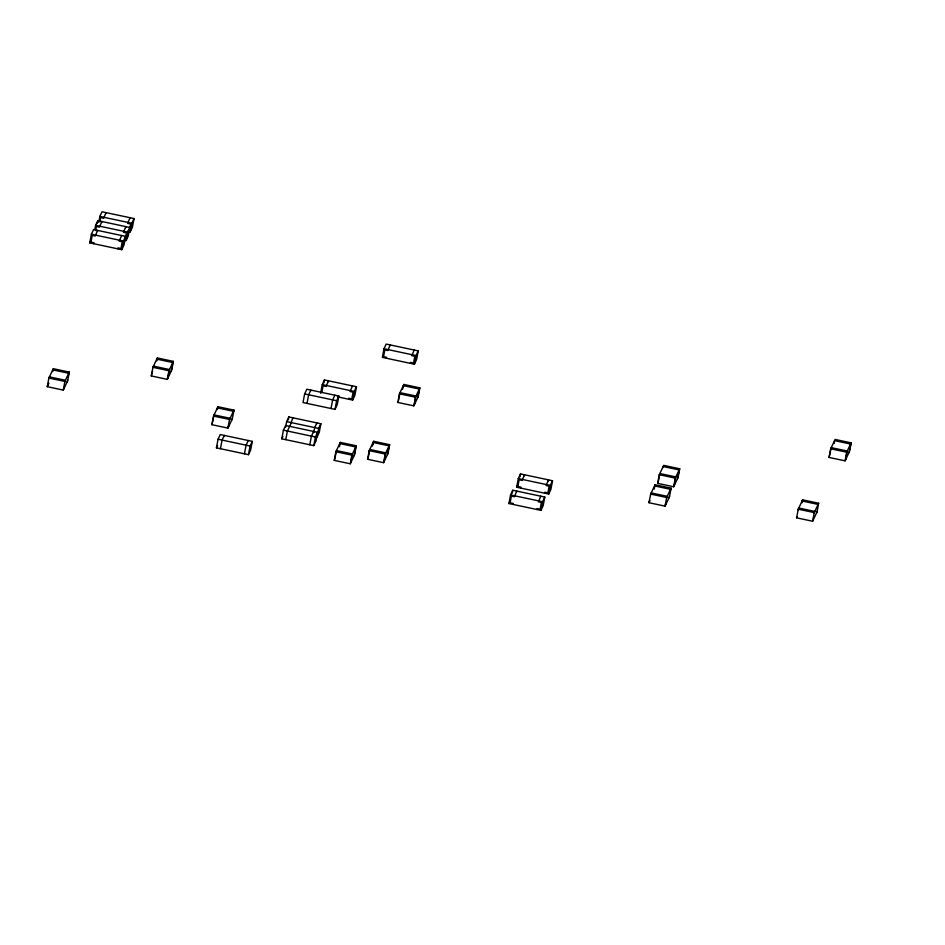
<?xml version="1.0" encoding="UTF-8"?>
<svg xmlns="http://www.w3.org/2000/svg" width="945" height="945" viewBox="0 0 945 945"><rect width="100%" height="100%" fill="white"/><g stroke="black" fill="none" stroke-linecap="round" stroke-linejoin="round"><path stroke-width="1.42" d="M47.25 386.682L48.868 378.047L53.298 368.692L69.304 372.094L67.686 380.74L63.256 390.084L47.25 386.682L48.916 383.174M47.805 385.513L47.982 384.556L47.569 385.43M52.755 371.574L53.298 368.692M89.775 242.877L91.393 234.242L93.602 229.564L125.614 236.38L123.405 241.046L121.787 249.693L89.775 242.877L91.429 239.368M63.256 390.084L64.874 381.449L69.304 372.094M63.811 388.915L63.988 387.958L63.575 388.832M94.795 229.659L95.61 225.335L97.819 220.657L129.831 227.473L128.213 236.108L126.004 240.786L127.622 232.139L129.831 227.473M67.13 381.91L67.721 380.067M95.669 230.545L96.425 226.505L99.426 227.143L101.824 221.508L101.647 222.477M97.288 223.54L97.819 220.657M93.779 243.727L93.957 242.77L90.956 242.133L92.208 235.411L95.209 236.049L97.607 230.415L97.43 231.371M98.752 222.193L99.827 216.429L102.036 211.763L134.048 218.567L132.43 227.213L130.221 231.879L127.551 231.312M99.886 221.638L100.642 217.61L103.643 218.248L106.041 212.613L105.864 213.57M117.782 248.842L117.96 247.873L120.972 248.511L122.224 241.79L119.224 241.152L121.621 235.529M125.65 227.58L125.839 226.623L123.441 232.257L126.441 232.895L123.996 245.015L121.787 249.693M129.867 218.673L130.056 217.716L127.658 223.351L130.658 223.989L129.406 230.71M130.221 231.879L131.839 223.244L134.048 218.567M151.306 375.956L152.925 367.321L157.354 357.966L173.36 361.368L171.742 370.015L167.312 379.358L151.306 375.956L152.547 371.137M153.303 367.109L153.48 366.152L169.486 369.554L167.867 378.189M156.622 360.092L156.799 359.135L172.805 362.537L171.187 371.184M156.811 360.848L157.354 357.966M167.312 379.358L168.931 370.723L173.36 361.368M211.916 424.695L213.535 416.06L217.964 406.716L233.97 410.118L232.352 418.753L227.922 428.109L211.916 424.695L214.09 414.89L230.096 418.292L229.493 420.135M217.421 409.598L217.964 406.716M216.452 447.871L218.059 439.224L220.279 434.558L252.291 441.362L250.673 450.009L248.464 454.675L216.452 447.871L217.551 445.532M220.445 448.721L222.063 440.086L224.284 435.409L224.095 436.366M227.922 428.109L229.54 419.462L233.97 410.118M228.477 426.939L228.655 425.982L228.241 426.856M231.797 419.923L232.387 418.092M244.46 453.824L246.078 445.189L248.287 440.512M248.464 454.675L250.082 446.04L252.291 441.362M281.787 438.811L283.405 430.176L285.626 425.498L317.638 432.302L316.02 440.949L313.799 445.627L281.787 438.811L282.898 436.472M285.567 427.376L286.642 421.612L288.863 416.934L320.875 423.75L319.256 432.385L317.047 437.062L318.666 428.428L320.875 423.75M288.32 419.816L288.863 416.934M285.792 439.661L287.41 431.026L289.619 426.349M289.961 426.112L292.867 417.784M304.633 393.911L303.014 402.558L335.026 409.362L337.247 404.696L338.865 396.049L306.853 389.245L304.633 393.911L336.644 400.727L338.865 396.049M307.019 403.409L308.637 394.762L310.846 390.096L310.669 391.053M309.806 444.776L311.425 436.129L313.634 431.452L313.457 432.42M320.638 393.262L322.257 384.615L324.466 379.949L356.478 386.753L354.859 395.4L352.65 400.066L337.353 396.817M313.728 432.562L314.661 427.577L316.87 422.899L316.693 423.856M321.82 392.518L323.072 385.796L326.072 386.434L328.47 380.8L328.293 381.756M323.922 382.831L324.466 379.949M313.799 445.627L315.417 436.98L317.638 432.302M331.034 408.512L332.652 399.877L334.861 395.199M335.026 409.362L336.644 400.727M334.258 460.38L335.877 451.734L340.306 442.39L356.312 445.792L354.694 454.439L350.264 463.782L334.258 460.38L334.991 458.254M335.239 456.907L335.995 452.868M336.255 451.533L336.432 450.564L352.438 453.978L350.819 462.613M339.574 444.516L339.751 443.559L355.757 446.961L354.139 455.608M339.491 446.713L340.306 442.39M348.646 399.215L348.823 398.258L351.823 398.896L353.087 392.175L350.087 391.537L352.473 385.903M352.65 400.066L354.269 391.431L356.478 386.753M350.264 463.782L351.883 455.147L356.312 445.792M384.001 348.752L382.382 357.387L414.394 364.203L416.603 359.525L418.222 350.89L386.21 344.074L384.001 348.752L416.013 355.556L418.222 350.89M386.375 358.238L386.564 357.281L383.564 356.643L384.816 349.922L387.816 350.56L390.214 344.925M367.605 459.27L369.212 450.635L373.641 441.28L389.647 444.693L388.029 453.328L383.611 462.672L367.605 459.27L368.148 458.101M368.337 457.144L369.767 449.466L385.773 452.868L384.154 461.503M372.413 446.099L373.086 442.449L389.092 445.851L387.485 454.498M373.11 444.162L373.641 441.28M383.611 462.672L385.229 454.037L389.647 444.693M397.821 402.452L399.44 393.805L403.858 384.461L419.863 387.863L418.257 396.51L413.827 405.854L397.821 402.452L398.365 401.282M398.554 400.326L399.983 392.647L415.989 396.049L414.382 404.684M402.629 389.281L403.314 385.631L419.32 389.033L417.702 397.68M403.326 387.344L403.858 384.461M410.39 363.353L410.567 362.396L413.567 363.034L414.831 356.312L411.831 355.674L414.217 350.04M414.394 364.203L416.013 355.556M413.827 405.854L415.446 397.219L419.863 387.863M508.942 503.555L510.56 494.92L512.781 490.242L544.792 497.058L543.174 505.693L540.965 510.371L508.942 503.555L510.052 501.216M512.237 493.125L512.781 490.242M512.946 504.406L513.123 503.449L510.123 502.811L511.387 496.09L514.387 496.727L516.773 491.093L516.596 492.05M516.679 487.23L518.297 478.595L520.506 473.917L552.518 480.733L550.911 489.368L548.691 494.046L516.679 487.23L518.332 483.734M519.974 476.8L520.506 473.917M520.683 488.081L520.86 487.124L517.86 486.486L519.112 479.765L522.112 480.403L524.51 474.768L524.333 475.725M536.961 509.52L537.138 508.552L540.138 509.19L541.402 502.468L538.39 501.83L540.788 496.196M540.965 510.371L542.572 501.724L544.792 497.058M544.686 493.195L544.875 492.227L547.876 492.865L549.128 486.155L546.127 485.517L548.525 479.883L548.336 480.84M548.691 494.046L550.309 485.399L552.518 480.733M649.038 502.728L650.656 494.093L655.086 484.75L671.092 488.152L669.473 496.786L665.044 506.142L649.038 502.728L649.77 500.602L649.357 501.476M654.271 489.061L655.086 484.75M657.673 483.344L659.291 474.709L663.721 465.365L679.727 468.767L678.108 477.402L673.679 486.758L657.673 483.344L658.228 482.174M658.405 481.218L659.846 473.539L675.852 476.941L674.234 485.588M662.988 467.491L663.166 466.523L679.172 469.937L677.553 478.572M665.044 506.142L666.662 497.495L671.092 488.152M665.599 504.973L665.776 504.016L665.363 504.89M668.918 497.956L669.521 496.125M673.679 486.758L675.297 478.111L679.727 468.767M796.611 517.825L798.23 509.19L802.659 499.846L818.665 503.248L817.047 511.883L812.617 521.238L796.611 517.825L797.167 516.667M802.116 502.716L802.659 499.846M812.617 521.238L814.236 512.592L818.665 503.248M813.172 520.069L813.35 519.1L812.936 519.986M816.492 513.052L817.094 511.221M829.072 457.439L830.69 448.804L835.12 439.449L851.126 442.862L849.508 451.497L845.078 460.841L829.072 457.439L831.246 447.635L847.252 451.037L845.633 459.683M834.293 443.394L834.565 440.618L850.571 444.032L850.394 444.989L850.807 444.115L848.953 452.667M845.078 460.841L846.696 452.206L851.126 442.862M48.821 378.709L49.423 376.878L65.429 380.28L64.827 382.111M52.979 369.944L52.566 370.818L52.743 369.861L68.749 373.263L68.572 374.232L68.985 373.346M217.645 407.968L217.232 408.842L217.409 407.886L233.415 411.288L233.238 412.244L233.651 411.37M650.621 494.767L651.211 492.924L667.217 496.326L666.627 498.169M670.773 489.404L670.359 490.278L670.537 489.321L654.531 485.919M798.194 509.863L798.785 508.02L814.791 511.422L814.2 513.265M802.34 501.098L801.927 501.972L802.104 501.015L818.11 504.417L817.933 505.374L818.346 504.5M99.827 216.429L131.839 223.244M95.61 225.335L127.622 232.139M91.393 234.242L123.405 241.046M830.69 448.804L846.696 452.206M399.44 393.805L415.446 397.219M322.257 384.615L354.269 391.431M659.291 474.709L675.297 478.111M152.925 367.321L168.931 370.723M798.23 509.19L814.236 512.592M650.656 494.093L666.662 497.495M286.642 421.612L318.666 428.428M48.868 378.047L64.874 381.449M518.297 478.595L550.309 485.399M283.405 430.176L315.417 436.98M213.535 416.06L229.54 419.462M369.212 450.635L385.229 454.037M335.877 451.734L351.883 455.147M510.56 494.92L542.572 501.724M218.059 439.224L250.082 446.04"/></g></svg>
